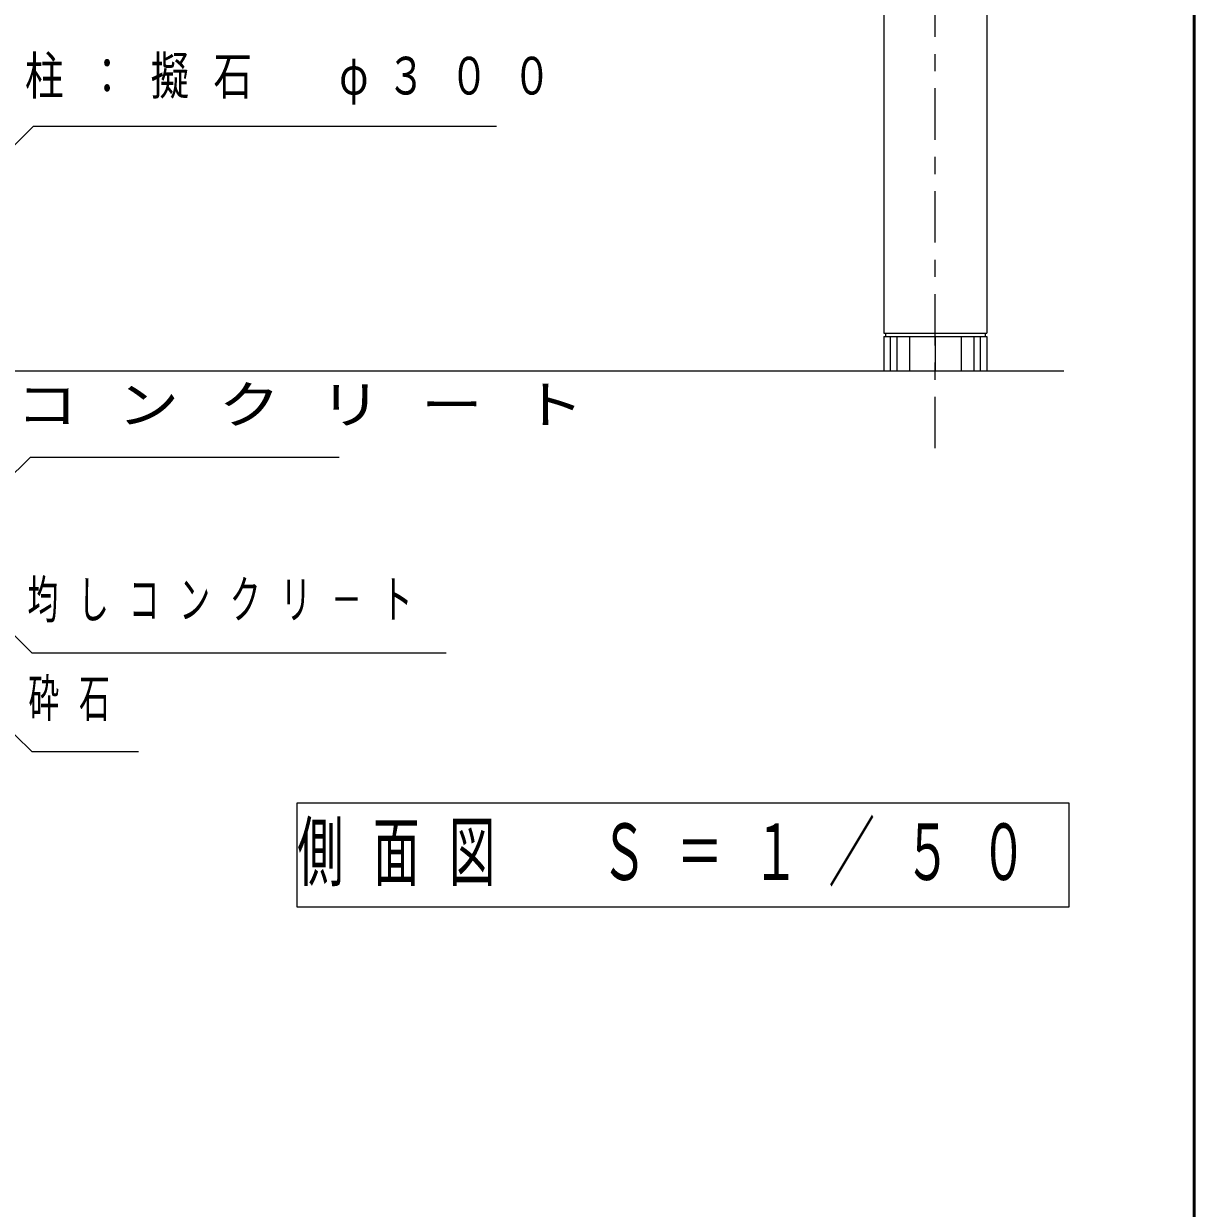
# Model space of a CAD drawing. Units: millimetres on the paper, scale 1:50. Extents: x -365 to 10, y -38 to 257.
# Drawn here: x -68.3 to 0, y 118 to 187.1 of the extents above; entities that cross this region are included whole.
import ezdxf

# ---------------------------------------------------------------- set-up
doc = ezdxf.new("R2010")
doc.units = ezdxf.units.MM
doc.linetypes.add('USER2', pattern=[6, 3, -1, 1, -1])
doc.layers.add('LY_1', color=7, linetype='Continuous', lineweight=25)
doc.layers.add('LY_2', color=7, linetype='Continuous', lineweight=13)
doc.styles.add('ＭＳ ゴシック', font='')
doc.styles.get('ＭＳ ゴシック').set_extended_font_data('MS Gothic')

msp = doc.modelspace()

# ---------------------------------------------------------------- linework, layer by layer
at = {"layer": 'LY_1', "linetype": 'USER2', "lineweight": 13}
msp.add_line((-15.107, 162.29), (-15.107, 230.028), dxfattribs=at)
at = {"layer": 'LY_1', "color": 4}
for p, q in [((-18.107, 212.604), (-18.107, 169.004)), ((-12.107, 212.604), (-12.107, 169.004)), ((-18.107, 169.004), (-12.107, 169.004)), ((-18.107, 168.804), (-12.107, 168.804)), ((-18.107, 168.804), (-18.107, 166.804)), ((-18.021, 169.004), (-18.021, 168.804)), ((-12.192, 169.004), (-12.192, 168.804)), ((-12.107, 168.804), (-12.107, 166.804))]:
    msp.add_line(p, q, dxfattribs=at)
at = {"layer": 'LY_1', "lineweight": 13}
for p, q in [((-17.732, 168.804), (-17.732, 166.804)), ((-17.357, 168.804), (-17.357, 166.804)), ((-16.607, 168.804), (-16.607, 166.804)), ((-15.107, 168.804), (-15.107, 166.804)), ((-13.607, 168.804), (-13.607, 166.804)), ((-12.857, 168.804), (-12.857, 166.804)), ((-12.482, 168.804), (-12.482, 166.804)), ((-52.357, 141.593), (-52.357, 135.537)), ((-7.301, 141.593), (-52.357, 141.593)), ((-7.301, 135.537), (-7.301, 141.593)), ((-52.357, 135.537), (-7.301, 135.537))]:
    msp.add_line(p, q, dxfattribs=at)
at = {"layer": 'LY_1'}
msp.add_line((-76.907, 166.804), (-7.614, 166.804), dxfattribs=at)
at = {"layer": 'LY_1', "lineweight": 13}
for points in [[(-77.992, 170.813), (-67.712, 181.078), (-40.712, 181.078)], [(-72.456, 157.28), (-67.892, 161.769), (-49.889, 161.769)], [(-70.907, 153.406), (-67.818, 150.351), (-43.65, 150.351)], [(-74.495, 151.131), (-67.818, 144.596), (-61.594, 144.596)]]:
    msp.add_lwpolyline(points, dxfattribs=at)
at = {"layer": 'LY_2', "lineweight": 50}
msp.add_line((0, 0), (0, 257), dxfattribs=at)

# ---------------------------------------------------------------- texts
at = {"layer": 'LY_1', "attachment_point": 4, "style": 'ＭＳ ゴシック'}
for s, insert, char_height in [('\\T1.63;\\W0.75;柱：擬石\u3000φ３００', (-68.215, 183.728), 2.199), ('\\T1.64;\\W1.2;コンクリート', (-68.722, 164.769), 2.199), ('\\T1.64;\\W0.6;均しコンクリ－ト', (-68.067, 153.351), 2.199), ('\\T1.64;\\W0.6;砕石', (-68.011, 147.596), 2.199), ('\\T1.64;\\W0.6;側面図\u3000Ｓ＝１／５０', (-52.329, 138.565), 3.299)]:
    msp.add_mtext(s, dxfattribs=dict(at, insert=insert, char_height=char_height))

doc.saveas('drawing.dxf')
